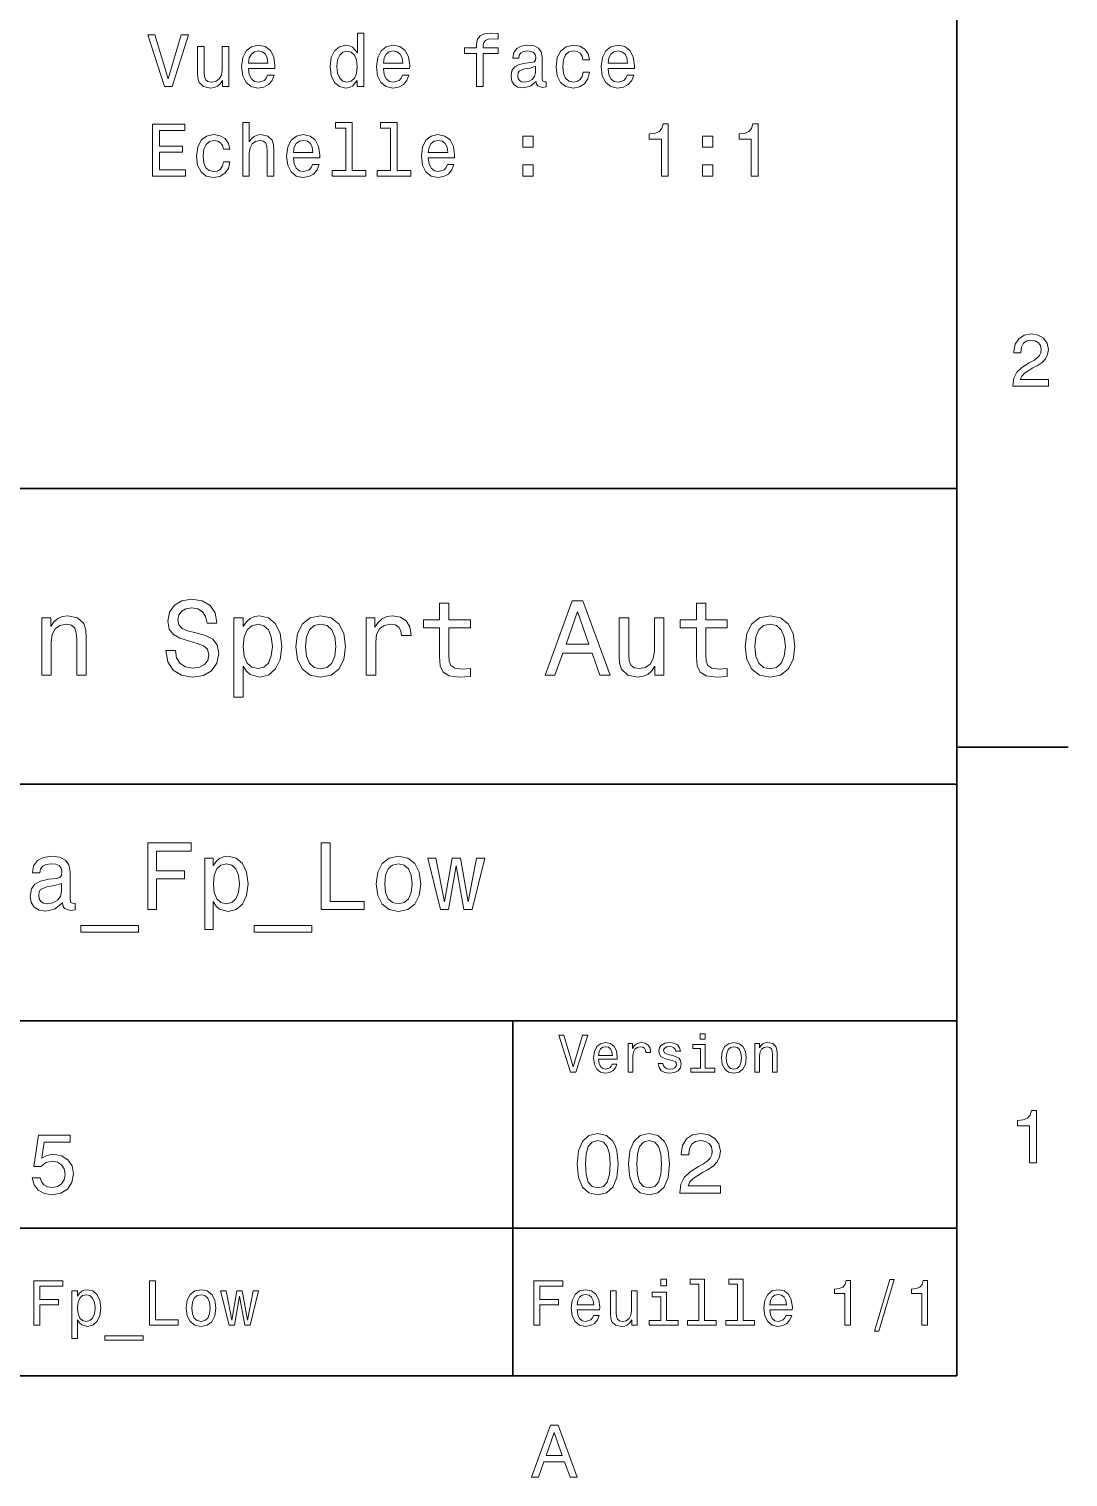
# Model space of a CAD drawing. Extents: x 0 to 297, y 0 to 210.
# Drawn here: x 224.3 to 294.5, y 3.2 to 101.1 of the extents above; entities that cross this region are included whole.
import ezdxf

# ---------------------------------------------------------------- set-up
doc = ezdxf.new("R2010")
doc.units = 0

msp = doc.modelspace()

# ---------------------------------------------------------------- linework, layer by layer
at = {"color": 7, "lineweight": 35}
for p, q in [((287, 10), (287, 200)), ((97, 70), (287, 70)), ((287, 70), (287, 10)), ((162, 50), (287, 50)), ((162, 34), (287, 34)), ((257, 10), (257, 34)), ((162, 20), (287, 20)), ((10, 10), (287, 10)), ((97, 10), (287, 10))]:
    msp.add_line(p, q, dxfattribs=at)
at = {"color": 7, "lineweight": 35, "ltscale": 0.1875}
msp.add_line((287, 52.5), (294.5, 52.5), dxfattribs=at)
at = {"color": 7, "lineweight": 13}
for points in [[(234.604767, 100.661171), (233.727234, 97.680626), (232.824509, 100.661171), (232.345398, 100.661171), (233.475082, 97.156128), (233.979401, 97.156128), (235.083862, 100.661171)], [(237.807205, 99.864342), (237.363403, 99.864342), (237.363403, 98.300941), (237.312973, 97.937828), (237.166718, 97.675583), (236.939774, 97.514198), (236.642227, 97.463768), (236.405197, 97.504112), (236.253891, 97.625145), (236.168167, 97.831917), (236.147995, 98.124428), (236.147995, 99.864342), (235.704193, 99.864342), (235.704193, 98.084084), (235.719315, 97.726013), (235.81514, 97.428459), (236.107651, 97.156128), (236.57666, 97.06031), (236.828827, 97.095612), (237.045685, 97.186386), (237.232285, 97.342728), (237.383575, 97.569672), (237.383575, 97.156128), (237.807205, 97.156128)], [(239.143661, 98.38163), (240.918884, 98.38163), (240.92392, 98.588402), (240.843231, 99.168373), (240.621338, 99.602097), (240.268311, 99.864342), (239.799286, 99.960159), (239.340347, 99.859299), (238.98732, 99.576874), (238.760376, 99.117943), (238.679688, 98.512756), (238.755341, 97.892441), (238.982285, 97.438545), (239.330261, 97.156128), (239.784149, 97.06031), (240.177521, 97.12587), (240.50029, 97.29734), (240.73732, 97.569672), (240.873489, 97.932785), (240.434738, 97.932785), (240.343948, 97.731056), (240.21283, 97.579758), (239.83963, 97.458725), (239.55217, 97.514198), (239.335312, 97.690712), (239.194092, 97.978172), (239.143661, 98.366501)], [(246.491653, 97.574715), (246.491653, 97.156128), (246.935455, 97.156128), (246.935455, 100.777168), (246.496689, 100.777168), (246.496689, 99.450798), (246.158798, 99.834084), (245.952026, 99.924858), (245.714996, 99.960159), (245.286316, 99.859299), (244.953461, 99.576874), (244.736603, 99.122986), (244.660965, 98.512756), (244.736603, 97.902527), (244.953461, 97.443588), (245.286316, 97.156128), (245.714996, 97.06031), (245.952026, 97.095612), (246.163834, 97.186386)], [(248.25174, 98.38163), (250.026947, 98.38163), (250.031998, 98.588402), (249.951309, 99.168373), (249.729401, 99.602097), (249.376373, 99.864342), (248.907349, 99.960159), (248.448425, 99.859299), (248.095398, 99.576874), (247.868454, 99.117943), (247.787766, 98.512756), (247.863403, 97.892441), (248.090347, 97.438545), (248.438339, 97.156128), (248.892227, 97.06031), (249.285599, 97.12587), (249.608368, 97.29734), (249.845398, 97.569672), (249.981567, 97.932785), (249.542801, 97.932785), (249.452026, 97.731056), (249.320892, 97.579758), (248.947708, 97.458725), (248.660233, 97.514198), (248.443375, 97.690712), (248.30217, 97.978172), (248.25174, 98.366501)], [(254.55072, 99.395325), (254.55072, 97.156128), (254.994537, 97.156128), (254.994537, 99.395325), (256.003174, 99.395325), (256.003174, 99.77356), (254.994537, 99.77356), (254.994537, 99.939987), (255.029831, 100.141716), (255.145828, 100.277885), (255.342514, 100.358574), (255.624939, 100.38884), (256.003174, 100.368668), (256.003174, 100.751953), (255.524078, 100.777168), (255.090363, 100.731773), (254.787766, 100.595612), (254.606201, 100.358574), (254.55072, 100.020683), (254.55072, 99.77356), (253.73877, 99.77356), (253.73877, 99.395325)], [(258.580261, 97.509155), (258.580261, 97.494026), (258.605469, 97.322556), (258.681122, 97.201515), (258.99884, 97.105698), (259.245972, 97.146042), (259.245972, 97.488983), (259.140076, 97.473854), (258.99884, 97.539413), (258.973633, 97.741142), (258.973633, 99.143158), (258.913116, 99.501228), (258.736603, 99.753387), (258.428955, 99.904686), (257.995239, 99.960159), (257.571625, 99.899643), (257.258942, 99.728172), (257.062256, 99.460884), (256.996704, 99.107857), (256.996704, 99.077599), (257.395111, 99.077599), (257.43042, 99.289413), (257.541351, 99.440712), (257.722931, 99.531487), (257.980133, 99.566788), (258.227234, 99.541573), (258.403748, 99.465927), (258.509674, 99.334801), (258.544952, 99.153244), (258.52478, 98.941429), (258.444092, 98.835526), (258.242371, 98.785088), (257.864136, 98.744743), (257.43042, 98.653969), (257.122772, 98.492584), (256.941223, 98.240425), (256.885742, 97.867226), (256.936188, 97.53437), (257.092529, 97.287254), (257.344666, 97.130913), (257.692657, 97.075439), (258.161682, 97.181343)], [(261.732269, 98.966644), (262.171051, 98.966644), (262.080261, 99.370102), (261.863403, 99.687828), (261.525513, 99.884514), (261.086761, 99.960159), (260.6026, 99.859299), (260.234436, 99.576874), (260.002441, 99.117943), (259.921753, 98.50267), (259.997406, 97.892441), (260.224365, 97.438545), (260.582428, 97.156128), (261.071625, 97.06031), (261.505341, 97.135956), (261.843231, 97.347771), (262.075226, 97.680626), (262.176086, 98.124428), (261.752441, 98.124428), (261.676819, 97.84201), (261.535583, 97.630188), (261.333862, 97.499069), (261.086761, 97.458725), (260.779114, 97.524284), (260.55722, 97.726013), (260.421051, 98.053825), (260.375641, 98.517799), (260.421051, 98.971687), (260.562256, 99.2995), (260.789185, 99.501228), (261.086761, 99.571831), (261.348999, 99.526443), (261.545685, 99.410454), (261.676819, 99.218811)], [(263.431854, 98.38163), (265.207062, 98.38163), (265.212097, 98.588402), (265.131409, 99.168373), (264.909515, 99.602097), (264.556488, 99.864342), (264.087463, 99.960159), (263.62854, 99.859299), (263.275513, 99.576874), (263.048553, 99.117943), (262.967865, 98.512756), (263.043518, 97.892441), (263.270477, 97.438545), (263.618439, 97.156128), (264.072327, 97.06031), (264.465698, 97.12587), (264.788483, 97.29734), (265.025513, 97.569672), (265.161682, 97.932785), (264.7229, 97.932785), (264.632141, 97.731056), (264.501007, 97.579758), (264.127808, 97.458725), (263.840363, 97.514198), (263.623505, 97.690712), (263.482269, 97.978172), (263.431854, 98.366501)], [(239.143661, 98.754829), (239.199142, 99.102814), (239.335312, 99.360016), (239.542084, 99.516357), (239.814423, 99.571831), (240.081711, 99.516357), (240.288483, 99.360016), (240.414566, 99.102814), (240.459946, 98.754829)], [(245.790634, 99.561745), (246.083145, 99.491142), (246.305054, 99.294456), (246.436172, 98.966644), (246.486603, 98.512756), (246.436172, 98.053825), (246.305054, 97.726013), (246.083145, 97.524284), (245.790634, 97.458725), (245.51326, 97.524284), (245.301453, 97.726013), (245.160233, 98.058868), (245.114853, 98.512756), (245.160233, 98.961601), (245.301453, 99.289413), (245.51326, 99.491142)], [(248.25174, 98.754829), (248.307205, 99.102814), (248.443375, 99.360016), (248.650146, 99.516357), (248.922485, 99.571831), (249.189774, 99.516357), (249.396545, 99.360016), (249.522629, 99.102814), (249.568024, 98.754829)], [(263.431854, 98.754829), (263.487335, 99.102814), (263.623505, 99.360016), (263.830261, 99.516357), (264.1026, 99.571831), (264.369904, 99.516357), (264.57666, 99.360016), (264.702759, 99.102814), (264.748138, 98.754829)], [(258.529846, 98.104256), (258.46933, 97.84201), (258.307922, 97.640274), (258.065857, 97.509155), (257.768311, 97.463768), (257.57666, 97.488983), (257.440491, 97.569672), (257.354767, 97.710884), (257.329559, 97.90757), (257.349731, 98.084084), (257.43042, 98.210159), (257.753174, 98.351372), (258.161682, 98.411888), (258.529846, 98.532928)], [(232.668167, 91.109299), (234.887177, 91.109299), (234.887177, 91.532928), (233.132141, 91.532928), (233.132141, 92.718086), (234.695541, 92.718086), (234.695541, 93.136673), (233.132141, 93.136673), (233.132141, 94.185669), (234.846832, 94.185669), (234.846832, 94.609299), (232.668167, 94.609299)], [(238.755341, 91.109299), (239.199142, 91.109299), (239.199142, 92.672699), (239.244537, 93.030769), (239.390778, 93.293015), (239.617737, 93.454399), (239.920319, 93.514915), (240.162399, 93.464485), (240.31369, 93.328316), (240.389343, 93.101372), (240.414566, 92.798782), (240.414566, 91.109299), (240.858368, 91.109299), (240.858368, 92.889557), (240.838196, 93.247627), (240.747406, 93.545181), (240.44986, 93.817513), (239.985886, 93.91333), (239.733719, 93.878029), (239.516861, 93.782211), (239.335312, 93.630913), (239.199142, 93.424141), (239.199142, 94.730339), (238.755341, 94.730339)], [(245.709946, 94.35714), (245.709946, 91.482498), (244.797119, 91.482498), (244.797119, 91.109299), (247.061539, 91.109299), (247.061539, 91.482498), (246.153748, 91.482498), (246.153748, 94.730339), (245.013977, 94.730339), (245.013977, 94.35714)], [(248.745972, 94.35714), (248.745972, 91.482498), (247.833145, 91.482498), (247.833145, 91.109299), (250.097565, 91.109299), (250.097565, 91.482498), (249.189774, 91.482498), (249.189774, 94.730339), (248.050003, 94.730339), (248.050003, 94.35714)], [(267.032715, 91.109299), (267.491638, 91.109299), (267.491638, 94.634514), (267.148712, 94.634514), (267.057922, 94.326881), (266.876373, 94.120102), (266.598999, 93.999069), (266.215698, 93.958725), (266.215698, 93.600655), (267.032715, 93.600655)], [(273.104767, 91.109299), (273.56369, 91.109299), (273.56369, 94.634514), (273.220764, 94.634514), (273.129974, 94.326881), (272.948425, 94.120102), (272.671051, 93.999069), (272.28775, 93.958725), (272.28775, 93.600655), (273.104767, 93.600655)], [(237.444092, 92.919815), (237.882858, 92.919815), (237.792084, 93.323273), (237.575226, 93.640999), (237.23732, 93.837685), (236.798569, 93.91333), (236.314423, 93.812469), (235.946259, 93.530045), (235.714279, 93.071114), (235.633575, 92.455841), (235.709229, 91.845612), (235.936172, 91.391716), (236.29425, 91.109299), (236.783432, 91.013481), (237.217148, 91.089127), (237.555054, 91.300941), (237.787033, 91.633797), (237.887909, 92.077599), (237.464279, 92.077599), (237.388626, 91.795181), (237.247406, 91.583359), (237.045685, 91.45224), (236.798569, 91.411896), (236.490936, 91.477455), (236.269028, 91.679184), (236.132858, 92.006996), (236.087463, 92.47097), (236.132858, 92.924858), (236.274063, 93.25267), (236.501022, 93.454399), (236.798569, 93.525002), (237.060806, 93.479614), (237.257507, 93.363625), (237.388626, 93.171982)], [(242.179688, 92.334801), (243.95491, 92.334801), (243.959946, 92.541573), (243.879257, 93.121544), (243.657349, 93.555267), (243.304337, 93.817513), (242.835312, 93.91333), (242.376373, 93.812469), (242.023346, 93.530045), (241.796402, 93.071114), (241.715714, 92.465927), (241.791367, 91.845612), (242.018311, 91.391716), (242.366287, 91.109299), (242.820175, 91.013481), (243.213547, 91.079041), (243.536316, 91.250511), (243.773346, 91.522842), (243.909515, 91.885956), (243.470764, 91.885956), (243.379974, 91.684227), (243.248856, 91.532928), (242.875656, 91.411896), (242.588196, 91.467369), (242.371338, 91.643883), (242.230118, 91.931343), (242.179688, 92.319672)], [(242.179688, 92.708), (242.235168, 93.055984), (242.371338, 93.313187), (242.57811, 93.469528), (242.850433, 93.525002), (243.117737, 93.469528), (243.324509, 93.313187), (243.450577, 93.055984), (243.495972, 92.708)], [(251.287766, 92.334801), (253.062973, 92.334801), (253.068024, 92.541573), (252.987335, 93.121544), (252.765427, 93.555267), (252.412399, 93.817513), (251.943375, 93.91333), (251.484451, 93.812469), (251.131424, 93.530045), (250.90448, 93.071114), (250.823776, 92.465927), (250.899429, 91.845612), (251.126373, 91.391716), (251.474365, 91.109299), (251.928253, 91.013481), (252.321625, 91.079041), (252.644394, 91.250511), (252.881424, 91.522842), (253.017578, 91.885956), (252.578827, 91.885956), (252.488052, 91.684227), (252.356918, 91.532928), (251.983719, 91.411896), (251.696259, 91.467369), (251.479401, 91.643883), (251.338196, 91.931343), (251.287766, 92.319672)], [(251.287766, 92.708), (251.343231, 93.055984), (251.479401, 93.313187), (251.686172, 93.469528), (251.958511, 93.525002), (252.2258, 93.469528), (252.432571, 93.313187), (252.558655, 93.055984), (252.604034, 92.708)], [(257.66745, 93.066071), (258.363403, 93.066071), (258.363403, 93.817513), (257.66745, 93.817513)], [(269.811523, 93.066071), (270.507507, 93.066071), (270.507507, 93.817513), (269.811523, 93.817513)], [(257.66745, 91.109299), (258.363403, 91.109299), (258.363403, 91.860741), (257.66745, 91.860741)], [(269.811523, 91.109299), (270.507507, 91.109299), (270.507507, 91.860741), (269.811523, 91.860741)], [(290.76947, 76.916786), (293.175079, 76.916786), (293.175079, 77.350502), (291.273773, 77.350502), (291.3797, 77.587532), (291.561249, 77.784218), (292.121033, 78.142288), (292.418579, 78.293587), (292.751434, 78.510445), (292.988464, 78.762604), (293.124634, 79.060158), (293.175079, 79.398056), (293.089355, 79.821686), (292.852325, 80.154541), (292.489197, 80.366356), (292.020172, 80.442001), (291.536041, 80.35627), (291.167877, 80.119232), (290.930847, 79.740997), (290.850159, 79.241714), (290.850159, 79.171112), (291.309082, 79.171112), (291.309082, 79.211456), (291.354462, 79.554398), (291.490631, 79.806557), (291.707489, 79.967941), (291.994965, 80.023415), (292.287476, 79.972984), (292.504333, 79.846901), (292.645538, 79.650215), (292.695984, 79.403099), (292.660675, 79.171112), (292.56485, 78.974426), (292.403473, 78.802956), (292.181549, 78.651657), (291.884003, 78.490273), (291.389771, 78.177589), (291.041779, 77.844742), (290.835022, 77.441284), (290.76947, 76.931915)], [(234.20462, 59.030979), (233.548996, 59.030979), (233.693085, 58.267288), (234.053314, 57.70533), (234.608078, 57.366714), (235.357361, 57.244236), (236.099426, 57.359509), (236.654175, 57.67651), (237.007202, 58.17363), (237.136902, 58.82925), (237.028824, 59.420029), (236.726227, 59.801872), (236.236313, 60.054031), (235.580704, 60.241352), (235.018738, 60.378242), (234.651306, 60.536743), (234.442368, 60.767288), (234.377533, 61.127522), (234.442368, 61.451729), (234.629684, 61.696686), (234.917877, 61.862389), (235.314133, 61.920029), (235.71759, 61.84798), (236.034592, 61.653458), (236.24353, 61.32925), (236.344391, 60.889767), (237, 60.889767), (237, 60.904179), (236.884735, 61.581409), (236.546112, 62.085732), (236.01297, 62.402737), (235.292511, 62.510807), (234.644104, 62.402737), (234.139771, 62.100143), (233.815567, 61.631844), (233.700287, 61.026657), (233.793961, 60.486309), (234.067734, 60.118874), (234.5, 59.873917), (235.09079, 59.6866), (235.674362, 59.520893), (236.113831, 59.362389), (236.380402, 59.131844), (236.47406, 58.757202), (236.387619, 58.375359), (236.164276, 58.087173), (235.825653, 57.907059), (235.386169, 57.849422), (234.896255, 57.928673), (234.521622, 58.159222), (234.283875, 58.533859)], [(252.05043, 60.579971), (252.05043, 58.64193), (252.093658, 58.015129), (252.29538, 57.582851), (252.698853, 57.330688), (253.383286, 57.244236), (254.132568, 57.280258), (254.132568, 57.827808), (253.585022, 57.78458), (253.087891, 57.842216), (252.82132, 58.022331), (252.706055, 58.324928), (252.684448, 58.75), (252.684448, 60.579971), (254.132568, 60.579971), (254.132568, 61.120316), (252.684448, 61.120316), (252.684448, 62.251438), (252.05043, 62.251438), (252.05043, 61.120316), (250.955322, 61.120316), (250.955322, 60.579971)], [(259.175781, 57.381123), (259.838623, 57.381123), (260.364563, 58.850864), (262.360229, 58.850864), (262.886169, 57.381123), (263.563416, 57.381123), (261.733429, 62.388329), (260.998566, 62.388329)], [(269.399109, 60.579971), (269.399109, 58.64193), (269.442352, 58.015129), (269.644073, 57.582851), (270.047546, 57.330688), (270.731995, 57.244236), (271.481262, 57.280258), (271.481262, 57.827808), (270.933716, 57.78458), (270.436584, 57.842216), (270.170013, 58.022331), (270.054749, 58.324928), (270.033142, 58.75), (270.033142, 60.579971), (271.481262, 60.579971), (271.481262, 61.120316), (270.033142, 61.120316), (270.033142, 62.251438), (269.399109, 62.251438), (269.399109, 61.120316), (268.304016, 61.120316), (268.304016, 60.579971)], [(225.177246, 57.381123), (225.811249, 57.381123), (225.811249, 59.614552), (225.876083, 60.12608), (226.085022, 60.500717), (226.409225, 60.731266), (226.841507, 60.817722), (227.187317, 60.745674), (227.403458, 60.551151), (227.511536, 60.226944), (227.547546, 59.794666), (227.547546, 57.381123), (228.181564, 57.381123), (228.181564, 59.924351), (228.15274, 60.435879), (228.023056, 60.86095), (227.597992, 61.25), (226.935165, 61.386887), (226.567719, 61.336452), (226.257935, 61.199566), (225.991364, 60.969017), (225.782425, 60.659222), (225.782425, 61.25), (225.177246, 61.25)], [(238.786743, 60.652016), (238.786743, 61.25), (238.15274, 61.25), (238.15274, 55.882565), (238.786743, 55.882565), (238.786743, 57.971901), (239.010101, 57.633286), (239.262253, 57.409943), (239.896271, 57.244236), (240.50145, 57.381123), (240.976959, 57.791786), (241.286743, 58.440201), (241.402023, 59.319164), (241.286743, 60.190922), (240.976959, 60.839336), (240.50145, 61.242794), (239.896271, 61.386887), (239.550446, 61.343658), (239.255051, 61.206772), (239.002899, 60.976223)], [(239.788193, 57.8134), (239.363129, 57.907059), (239.053314, 58.195244), (238.858795, 58.663544), (238.793945, 59.319164), (238.858795, 59.967579), (239.053314, 60.435879), (239.363129, 60.716858), (239.788193, 60.817722), (240.177246, 60.716858), (240.48703, 60.428673), (240.681564, 59.960373), (240.753601, 59.319164), (240.681564, 58.67075), (240.48703, 58.195244), (240.177246, 57.907059)], [(242.338623, 59.311958), (242.453888, 58.432995), (242.785309, 57.78458), (243.311249, 57.381123), (244.017303, 57.244236), (244.716141, 57.381123), (245.242081, 57.777374), (245.573486, 58.425793), (245.695969, 59.311958), (245.573486, 60.190922), (245.242081, 60.846542), (244.716141, 61.242794), (244.017303, 61.386887), (243.311249, 61.242794), (242.785309, 60.839336), (242.453888, 60.190922)], [(242.98703, 59.319164), (243.05188, 59.967579), (243.253601, 60.435879), (243.57782, 60.72406), (244.017303, 60.824928), (244.449585, 60.72406), (244.773773, 60.443081), (244.97551, 59.967579), (245.047546, 59.319164), (244.97551, 58.663544), (244.773773, 58.188038), (244.449585, 57.899853), (244.017303, 57.806194), (243.57782, 57.899853), (243.253601, 58.188038), (243.05188, 58.663544)], [(247.100861, 57.381123), (247.734863, 57.381123), (247.734863, 59.592937), (247.799713, 60.12608), (247.994232, 60.507923), (248.311249, 60.738472), (248.736313, 60.817722), (249.053314, 60.767288), (249.291077, 60.623199), (249.435165, 60.378242), (249.485596, 60.046829), (250.126801, 60.046829), (250.040344, 60.630402), (249.802597, 61.048271), (249.406342, 61.30043), (248.865997, 61.386887), (248.498566, 61.32925), (248.181549, 61.185158), (247.900574, 60.940201), (247.677246, 60.608788), (247.677246, 61.25), (247.100861, 61.25)], [(260.595093, 59.463257), (261.365997, 61.667866), (262.136902, 59.463257)], [(267.194519, 61.25), (266.560516, 61.25), (266.560516, 59.016571), (266.488464, 58.497837), (266.279541, 58.123196), (265.955322, 57.892651), (265.530243, 57.820602), (265.19165, 57.878242), (264.975494, 58.051151), (264.853027, 58.346542), (264.824219, 58.764408), (264.824219, 61.25), (264.190186, 61.25), (264.190186, 58.706772), (264.211792, 58.195244), (264.348694, 57.770172), (264.766571, 57.381123), (265.436584, 57.244236), (265.796814, 57.294666), (266.106628, 57.424351), (266.373199, 57.647694), (266.589325, 57.971901), (266.589325, 57.381123), (267.194519, 57.381123)], [(272.698853, 59.311958), (272.814117, 58.432995), (273.145508, 57.78458), (273.671448, 57.381123), (274.377502, 57.244236), (275.076355, 57.381123), (275.602295, 57.777374), (275.933716, 58.425793), (276.056183, 59.311958), (275.933716, 60.190922), (275.602295, 60.846542), (275.076355, 61.242794), (274.377502, 61.386887), (273.671448, 61.242794), (273.145508, 60.839336), (272.814117, 60.190922)], [(273.34726, 59.319164), (273.412109, 59.967579), (273.613831, 60.435879), (273.938019, 60.72406), (274.377502, 60.824928), (274.809784, 60.72406), (275.134003, 60.443081), (275.335724, 59.967579), (275.407776, 59.319164), (275.335724, 58.663544), (275.134003, 58.188038), (274.809784, 57.899853), (274.377502, 57.806194), (273.938019, 57.899853), (273.613831, 58.188038), (273.412109, 58.663544)], [(232.332855, 41.530258), (232.935883, 41.530258), (232.935883, 43.598701), (234.829254, 43.598701), (234.829254, 44.136887), (232.935883, 44.136887), (232.935883, 45.485588), (235.263687, 45.485588), (235.263687, 46.030258), (232.332855, 46.030258)], [(244.056198, 41.530258), (246.94812, 41.530258), (246.94812, 42.074928), (244.65274, 42.074928), (244.65274, 46.030258), (244.056198, 46.030258)], [(226.581421, 41.98415), (226.581421, 41.964695), (226.613831, 41.744236), (226.71109, 41.588615), (227.119598, 41.465416), (227.437317, 41.517288), (227.437317, 41.958214), (227.301147, 41.938759), (227.119598, 42.023052), (227.087173, 42.282421), (227.087173, 44.085014), (227.009369, 44.545387), (226.782425, 44.869595), (226.386887, 45.064121), (225.829254, 45.135445), (225.284576, 45.057636), (224.882568, 44.837173), (224.629684, 44.493515), (224.545395, 44.039623), (224.545395, 44.000721), (225.057648, 44.000721), (225.103027, 44.273052), (225.245682, 44.467579), (225.479111, 44.584293), (225.809799, 44.629681), (226.127533, 44.59726), (226.354462, 44.5), (226.490631, 44.331409), (226.536026, 44.09798), (226.510086, 43.825645), (226.406342, 43.68948), (226.146973, 43.624638), (225.660675, 43.572765), (225.103027, 43.456051), (224.707489, 43.248558), (224.47406, 42.924351), (224.40274, 42.444523), (224.46759, 42.016571), (224.668594, 41.698845), (224.992798, 41.497837), (225.440201, 41.426514), (226.043228, 41.562679)], [(236.761536, 44.474064), (236.761536, 45.012245), (236.190918, 45.012245), (236.190918, 40.181557), (236.761536, 40.181557), (236.761536, 42.061958), (236.96254, 41.757202), (237.189484, 41.556194), (237.760086, 41.407059), (238.304749, 41.530258), (238.732712, 41.899857), (239.011536, 42.483429), (239.11528, 43.274494), (239.011536, 44.059078), (238.732712, 44.642651), (238.304749, 45.005764), (237.760086, 45.135445), (237.448853, 45.096542), (237.182999, 44.973343), (236.956055, 44.76585)], [(247.765137, 43.268009), (247.868881, 42.476944), (248.167145, 41.893372), (248.640488, 41.530258), (249.27594, 41.407059), (249.904907, 41.530258), (250.378235, 41.886887), (250.676514, 42.470459), (250.786743, 43.268009), (250.676514, 44.059078), (250.378235, 44.649136), (249.904907, 45.005764), (249.27594, 45.135445), (248.640488, 45.005764), (248.167145, 44.642651), (247.868881, 44.059078)], [(237.662827, 41.919308), (237.280258, 42.003601), (237.001434, 42.262966), (236.82637, 42.684437), (236.768005, 43.274494), (236.82637, 43.858067), (237.001434, 44.279537), (237.280258, 44.532421), (237.662827, 44.623199), (238.01297, 44.532421), (238.291794, 44.273052), (238.466858, 43.851585), (238.531708, 43.274494), (238.466858, 42.690922), (238.291794, 42.262966), (238.01297, 42.003601)], [(248.348694, 43.274494), (248.407059, 43.858067), (248.588623, 44.279537), (248.880402, 44.538902), (249.27594, 44.629681), (249.664978, 44.538902), (249.956772, 44.286022), (250.138336, 43.858067), (250.203171, 43.274494), (250.138336, 42.684437), (249.956772, 42.256481), (249.664978, 41.997116), (249.27594, 41.912823), (248.880402, 41.997116), (248.588623, 42.256481), (248.407059, 42.684437)], [(252.660675, 41.530258), (253.179398, 44.48703), (253.69812, 41.530258), (254.242798, 41.530258), (255.098709, 45.012245), (254.547546, 45.012245), (253.970459, 42.055473), (253.458221, 45.012245), (252.894104, 45.012245), (252.381851, 42.055473), (251.804749, 45.012245), (251.260086, 45.012245), (252.115997, 41.530258)], [(226.516571, 42.749279), (226.438766, 42.412102), (226.231262, 42.152737), (225.920029, 41.98415), (225.537476, 41.925793), (225.291077, 41.958214), (225.115997, 42.061958), (225.005768, 42.243515), (224.973343, 42.496395), (224.999283, 42.723343), (225.103027, 42.885445), (225.518005, 43.067001), (226.043228, 43.14481), (226.516571, 43.30043)], [(227.806915, 40.453888), (227.806915, 40), (231.710373, 40), (231.710373, 40.453888)], [(239.517288, 40.453888), (239.517288, 40), (243.420746, 40), (243.420746, 40.453888)], [(261.71109, 33.03458), (261.08429, 30.905619), (260.439484, 33.03458), (260.09726, 33.03458), (260.904175, 30.530979), (261.264404, 30.530979), (262.053314, 33.03458)], [(262.784576, 31.40634), (264.052582, 31.40634), (264.056183, 31.554033), (263.998566, 31.9683), (263.840057, 32.278099), (263.587891, 32.465416), (263.252869, 32.533859), (262.925079, 32.461815), (262.672913, 32.260086), (262.510803, 31.932276), (262.453156, 31.5), (262.507202, 31.056915), (262.669312, 30.732708), (262.917877, 30.530979), (263.242065, 30.462536), (263.523041, 30.509365), (263.753601, 30.631844), (263.922913, 30.826368), (264.020172, 31.085733), (263.706787, 31.085733), (263.641937, 30.941643), (263.548279, 30.833572), (263.281708, 30.747118), (263.076355, 30.786743), (262.921478, 30.912823), (262.820618, 31.118155), (262.784576, 31.395533)], [(264.794678, 30.530979), (265.111664, 30.530979), (265.111664, 31.636887), (265.144104, 31.903458), (265.241364, 32.094379), (265.399841, 32.209652), (265.612396, 32.249279), (265.770905, 32.224064), (265.889771, 32.152016), (265.961823, 32.029537), (265.98703, 31.863832), (266.307648, 31.863832), (266.264404, 32.155621), (266.145538, 32.364552), (265.947418, 32.490635), (265.677246, 32.533859), (265.49353, 32.505043), (265.335022, 32.432995), (265.194519, 32.310516), (265.082855, 32.144814), (265.082855, 32.465416), (264.794678, 32.465416)], [(267.791779, 31.658501), (267.485596, 31.730547), (267.258636, 31.8134), (267.182983, 31.982708), (267.20462, 32.101585), (267.280273, 32.188038), (267.40274, 32.242073), (267.579254, 32.263687), (267.748566, 32.242073), (267.881836, 32.177231), (267.968292, 32.079971), (268.004333, 31.950287), (268.314117, 31.950287), (268.314117, 31.957493), (268.260101, 32.191643), (268.112396, 32.375359), (267.881836, 32.490635), (267.579254, 32.533859), (267.273041, 32.490635), (267.049713, 32.371758), (266.90921, 32.195244), (266.865997, 31.971901), (266.898407, 31.755764), (266.999268, 31.604465), (267.164978, 31.496397), (267.406342, 31.420748), (267.759369, 31.334293), (267.975494, 31.244236), (268.033142, 31.17219), (268.054749, 31.064121), (268.022339, 30.930836), (267.935883, 30.829971), (267.79538, 30.765129), (267.608063, 30.743515), (267.409943, 30.765129), (267.265839, 30.840778), (267.168579, 30.963255), (267.128967, 31.132565), (266.822754, 31.132565), (266.873199, 30.844379), (267.020905, 30.635447), (267.255035, 30.509365), (267.579254, 30.462536), (267.917877, 30.509365), (268.166412, 30.635447), (268.317719, 30.837175), (268.371765, 31.100143), (268.332123, 31.327089), (268.220459, 31.481987), (268.036743, 31.582851)], [(269.981995, 30.79755), (269.981995, 32.400574), (269.167877, 32.400574), (269.167877, 32.130402), (269.664978, 32.130402), (269.664978, 30.79755), (269.016571, 30.79755), (269.016571, 30.530979), (270.637604, 30.530979), (270.637604, 30.79755)], [(269.992798, 33.117435), (269.657776, 33.117435), (269.657776, 32.757202), (269.992798, 32.757202)], [(271.087891, 31.496397), (271.145538, 31.056915), (271.311249, 30.732708), (271.574219, 30.530979), (271.927246, 30.462536), (272.276672, 30.530979), (272.539612, 30.729107), (272.705322, 31.053314), (272.766571, 31.496397), (272.705322, 31.935879), (272.539612, 32.263687), (272.276672, 32.461815), (271.927246, 32.533859), (271.574219, 32.461815), (271.311249, 32.260086), (271.145538, 31.935879)], [(273.350159, 30.530979), (273.667145, 30.530979), (273.667145, 31.647694), (273.699554, 31.903458), (273.804047, 32.090778), (273.966125, 32.206051), (274.182281, 32.249279), (274.355194, 32.213257), (274.463257, 32.115993), (274.517303, 31.95389), (274.535309, 31.737751), (274.535309, 30.530979), (274.852295, 30.530979), (274.852295, 31.802593), (274.837891, 32.058357), (274.773041, 32.270893), (274.560516, 32.465416), (274.229095, 32.533859), (274.04538, 32.508644), (273.890503, 32.440201), (273.757202, 32.324928), (273.65274, 32.170029), (273.65274, 32.465416), (273.350159, 32.465416)], [(262.784576, 31.672911), (262.824219, 31.921469), (262.921478, 32.105186), (263.069153, 32.216858), (263.263702, 32.256485), (263.45462, 32.216858), (263.602295, 32.105186), (263.692352, 31.921469), (263.724792, 31.672911)], [(271.412109, 31.5), (271.444519, 31.824207), (271.54538, 32.058357), (271.707489, 32.20245), (271.927246, 32.25288), (272.143372, 32.20245), (272.305481, 32.061958), (272.406342, 31.824207), (272.442352, 31.5), (272.406342, 31.17219), (272.305481, 30.934437), (272.143372, 30.790344), (271.927246, 30.743515), (271.707489, 30.790344), (271.54538, 30.934437), (271.444519, 31.17219)], [(291.909241, 24.416786), (292.368164, 24.416786), (292.368164, 27.942001), (292.025208, 27.942001), (291.934448, 27.634365), (291.752899, 27.427593), (291.475525, 27.306557), (291.092224, 27.266211), (291.092224, 26.90814), (291.909241, 26.90814)], [(224.533142, 23.40346), (224.659943, 22.930836), (224.942352, 22.56196), (225.357346, 22.331413), (225.887604, 22.244957), (226.469742, 22.348703), (226.925064, 22.631124), (227.213257, 23.080692), (227.322769, 23.657061), (227.224777, 24.193085), (226.94812, 24.613834), (226.515839, 24.884727), (225.956772, 24.98271), (225.52449, 24.913546), (225.190201, 24.723343), (225.351578, 25.801153), (227.103745, 25.801153), (227.103745, 26.273777), (224.965424, 26.273777), (224.648407, 24.152739), (225.109512, 24.152739), (225.443802, 24.423632), (225.870316, 24.521614), (226.239197, 24.458214), (226.521606, 24.273777), (226.700287, 23.991356), (226.763687, 23.628242), (226.700287, 23.265131), (226.515839, 22.98271), (226.233429, 22.804035), (225.870316, 22.740635), (225.564835, 22.780981), (225.328522, 22.913546), (225.155609, 23.121038), (225.069153, 23.40346)], [(261.345825, 24.314121), (261.432281, 23.409224), (261.703156, 22.763689), (262.135437, 22.371759), (262.734863, 22.244957), (263.328522, 22.371759), (263.760803, 22.763689), (264.02594, 23.409224), (264.118164, 24.314121), (264.02594, 25.213257), (263.916412, 25.570606), (263.760803, 25.864553), (263.328522, 26.256485), (262.734863, 26.38905), (262.135437, 26.256485), (261.703156, 25.858791), (261.432281, 25.213257)], [(261.899139, 24.314121), (261.945251, 25.011528), (262.089325, 25.51297), (262.348694, 25.806917), (262.734863, 25.910664), (263.115265, 25.806917), (263.374634, 25.51297), (263.518738, 25.011528), (263.56485, 24.314121), (263.518738, 23.610952), (263.374634, 23.10951), (263.115265, 22.815563), (262.734863, 22.717581), (262.348694, 22.815563), (262.089325, 23.10951), (261.945251, 23.610952)], [(264.815552, 24.314121), (264.902008, 23.409224), (265.172913, 22.763689), (265.605194, 22.371759), (266.20462, 22.244957), (266.798279, 22.371759), (267.23056, 22.763689), (267.495667, 23.409224), (267.587891, 24.314121), (267.495667, 25.213257), (267.386169, 25.570606), (267.23056, 25.864553), (266.798279, 26.256485), (266.20462, 26.38905), (265.605194, 26.256485), (265.172913, 25.858791), (264.902008, 25.213257)], [(265.368866, 24.314121), (265.414978, 25.011528), (265.559082, 25.51297), (265.818451, 25.806917), (266.20462, 25.910664), (266.585022, 25.806917), (266.844391, 25.51297), (266.988464, 25.011528), (267.034576, 24.314121), (266.988464, 23.610952), (266.844391, 23.10951), (266.585022, 22.815563), (266.20462, 22.717581), (265.818451, 22.815563), (265.559082, 23.10951), (265.414978, 23.610952)], [(268.268005, 22.360231), (271.017303, 22.360231), (271.017303, 22.855909), (268.844391, 22.855909), (268.965424, 23.126802), (269.172913, 23.351585), (269.812683, 23.760807), (270.15274, 23.933718), (270.533142, 24.181557), (270.804047, 24.469742), (270.959656, 24.809799), (271.017303, 25.195967), (270.919312, 25.680117), (270.648407, 26.06052), (270.233429, 26.302595), (269.697418, 26.38905), (269.144104, 26.291067), (268.723328, 26.020174), (268.452454, 25.587896), (268.360229, 25.017292), (268.360229, 24.9366), (268.884735, 24.9366), (268.884735, 24.98271), (268.936584, 25.374641), (269.092224, 25.662825), (269.340057, 25.847263), (269.668579, 25.910664), (270.002869, 25.853027), (270.250732, 25.708935), (270.412109, 25.48415), (270.469727, 25.201729), (270.429382, 24.9366), (270.319885, 24.711817), (270.135437, 24.51585), (269.881836, 24.342941), (269.541779, 24.158503), (268.976959, 23.801153), (268.579254, 23.42075), (268.342926, 22.959656), (268.268005, 22.377522)], [(224.642654, 13.428675), (225.044678, 13.428675), (225.044678, 14.807637), (226.306915, 14.807637), (226.306915, 15.166427), (225.044678, 15.166427), (225.044678, 16.065563), (226.596542, 16.065563), (226.596542, 16.428675), (224.642654, 16.428675)], [(227.595108, 15.391211), (227.595108, 15.75), (227.214706, 15.75), (227.214706, 12.529539), (227.595108, 12.529539), (227.595108, 13.783141), (227.729111, 13.579971), (227.880402, 13.445966), (228.260803, 13.346542), (228.623932, 13.428675), (228.909225, 13.675073), (229.095108, 14.064121), (229.164276, 14.591499), (229.095108, 15.114553), (228.909225, 15.503603), (228.623932, 15.745678), (228.260803, 15.832133), (228.053314, 15.806196), (227.876083, 15.724064), (227.724792, 15.585735)], [(232.458221, 13.428675), (234.386169, 13.428675), (234.386169, 13.791787), (232.855911, 13.791787), (232.855911, 16.428675), (232.458221, 16.428675)], [(234.930847, 14.587176), (235, 14.059798), (235.198853, 13.67075), (235.51442, 13.428675), (235.938049, 13.346542), (236.357361, 13.428675), (236.672913, 13.666427), (236.871765, 14.055476), (236.945251, 14.587176), (236.871765, 15.114553), (236.672913, 15.507925), (236.357361, 15.745678), (235.938049, 15.832133), (235.51442, 15.745678), (235.198853, 15.503603), (235, 15.114553)], [(238.194534, 13.428675), (238.540344, 15.399857), (238.886169, 13.428675), (239.249283, 13.428675), (239.819885, 15.75), (239.452454, 15.75), (239.067734, 13.778819), (238.726227, 15.75), (238.350159, 15.75), (238.008652, 13.778819), (237.623932, 15.75), (237.260818, 15.75), (237.831421, 13.428675)], [(258.414978, 13.428675), (258.817017, 13.428675), (258.817017, 14.807637), (260.079254, 14.807637), (260.079254, 15.166427), (258.817017, 15.166427), (258.817017, 16.065563), (260.368866, 16.065563), (260.368866, 16.428675), (258.414978, 16.428675)], [(261.341492, 14.479107), (262.863098, 14.479107), (262.867432, 14.656341), (262.798279, 15.153459), (262.608063, 15.525217), (262.305481, 15.75), (261.903473, 15.832133), (261.510101, 15.745678), (261.207489, 15.503603), (261.01297, 15.110231), (260.943817, 14.591499), (261.008636, 14.059798), (261.203156, 13.67075), (261.501434, 13.428675), (261.890503, 13.346542), (262.227661, 13.402739), (262.504333, 13.549712), (262.707489, 13.783141), (262.824219, 14.09438), (262.44812, 14.09438), (262.370331, 13.92147), (262.257935, 13.791787), (261.938049, 13.688041), (261.69165, 13.735591), (261.505768, 13.886888), (261.384735, 14.133286), (261.341492, 14.466139)], [(265.400574, 15.75), (265.020172, 15.75), (265.020172, 14.409943), (264.976959, 14.098703), (264.851593, 13.873919), (264.657074, 13.735591), (264.402008, 13.692364), (264.198853, 13.726946), (264.069153, 13.830692), (263.995667, 14.007925), (263.978394, 14.258646), (263.978394, 15.75), (263.597992, 15.75), (263.597992, 14.224064), (263.610962, 13.917148), (263.693085, 13.662104), (263.943817, 13.428675), (264.345825, 13.346542), (264.561951, 13.376801), (264.747833, 13.454611), (264.907776, 13.588617), (265.037476, 13.783141), (265.037476, 13.428675), (265.400574, 13.428675)], [(267.376068, 13.748559), (267.376068, 15.672191), (266.399139, 15.672191), (266.399139, 15.347983), (266.995667, 15.347983), (266.995667, 13.748559), (266.21759, 13.748559), (266.21759, 13.428675), (268.162811, 13.428675), (268.162811, 13.748559)], [(267.389038, 16.532421), (266.98703, 16.532421), (266.98703, 16.100145), (267.389038, 16.100145)], [(269.572052, 16.212536), (269.572052, 13.748559), (268.789612, 13.748559), (268.789612, 13.428675), (270.73056, 13.428675), (270.73056, 13.748559), (269.952454, 13.748559), (269.952454, 16.532421), (268.975494, 16.532421), (268.975494, 16.212536)], [(272.174347, 16.212536), (272.174347, 13.748559), (271.391937, 13.748559), (271.391937, 13.428675), (273.332855, 13.428675), (273.332855, 13.748559), (272.554749, 13.748559), (272.554749, 16.532421), (271.57782, 16.532421), (271.57782, 16.212536)], [(274.353027, 14.479107), (275.874634, 14.479107), (275.878967, 14.656341), (275.809814, 15.153459), (275.619598, 15.525217), (275.317017, 15.75), (274.914978, 15.832133), (274.521606, 15.745678), (274.219025, 15.503603), (274.024506, 15.110231), (273.955322, 14.591499), (274.020172, 14.059798), (274.214691, 13.67075), (274.51297, 13.428675), (274.902008, 13.346542), (275.239197, 13.402739), (275.515839, 13.549712), (275.719025, 13.783141), (275.835724, 14.09438), (275.459656, 14.09438), (275.381836, 13.92147), (275.26944, 13.791787), (274.949554, 13.688041), (274.703186, 13.735591), (274.517303, 13.886888), (274.39624, 14.133286), (274.353027, 14.466139)], [(279.416443, 13.428675), (279.809814, 13.428675), (279.809814, 16.450289), (279.515839, 16.450289), (279.438049, 16.1866), (279.28241, 16.009367), (279.044678, 15.905621), (278.716125, 15.871038), (278.716125, 15.564121), (279.416443, 15.564121)], [(281.42218, 13.026657), (281.720459, 13.026657), (282.766571, 16.510807), (282.463989, 16.510807)], [(284.621033, 13.428675), (285.014404, 13.428675), (285.014404, 16.450289), (284.720459, 16.450289), (284.642639, 16.1866), (284.48703, 16.009367), (284.249268, 15.905621), (283.920746, 15.871038), (283.920746, 15.564121), (284.621033, 15.564121)], [(228.195969, 13.688041), (227.940918, 13.744237), (227.755051, 13.917148), (227.638336, 14.198127), (227.599426, 14.591499), (227.638336, 14.980548), (227.755051, 15.261528), (227.940918, 15.430116), (228.195969, 15.490635), (228.429398, 15.430116), (228.61528, 15.257205), (228.731995, 14.976225), (228.775223, 14.591499), (228.731995, 14.20245), (228.61528, 13.917148), (228.429398, 13.744237)], [(235.319885, 14.591499), (235.358795, 14.980548), (235.479828, 15.261528), (235.674362, 15.434439), (235.938049, 15.494957), (236.197418, 15.434439), (236.391937, 15.26585), (236.51297, 14.980548), (236.556198, 14.591499), (236.51297, 14.198127), (236.391937, 13.912825), (236.197418, 13.739914), (235.938049, 13.683718), (235.674362, 13.739914), (235.479828, 13.912825), (235.358795, 14.198127)], [(261.341492, 14.798992), (261.389038, 15.097262), (261.505768, 15.317724), (261.682983, 15.45173), (261.916412, 15.49928), (262.145538, 15.45173), (262.322754, 15.317724), (262.430847, 15.097262), (262.469727, 14.798992)], [(274.353027, 14.798992), (274.400574, 15.097262), (274.517303, 15.317724), (274.694519, 15.45173), (274.927948, 15.49928), (275.157074, 15.45173), (275.33429, 15.317724), (275.442352, 15.097262), (275.481262, 14.798992)], [(229.432281, 12.711096), (229.432281, 12.408502), (232.034592, 12.408502), (232.034592, 12.711096)], [(258.266846, 3.166787), (258.730835, 3.166787), (259.098999, 4.195605), (260.495972, 4.195605), (260.864105, 3.166787), (261.338165, 3.166787), (260.05719, 6.67183), (259.542786, 6.67183)], [(259.260376, 4.624279), (259.799988, 6.167507), (260.33963, 4.624279)]]:
    msp.add_lwpolyline(points, close=True, dxfattribs=at)

doc.saveas('drawing.dxf')
